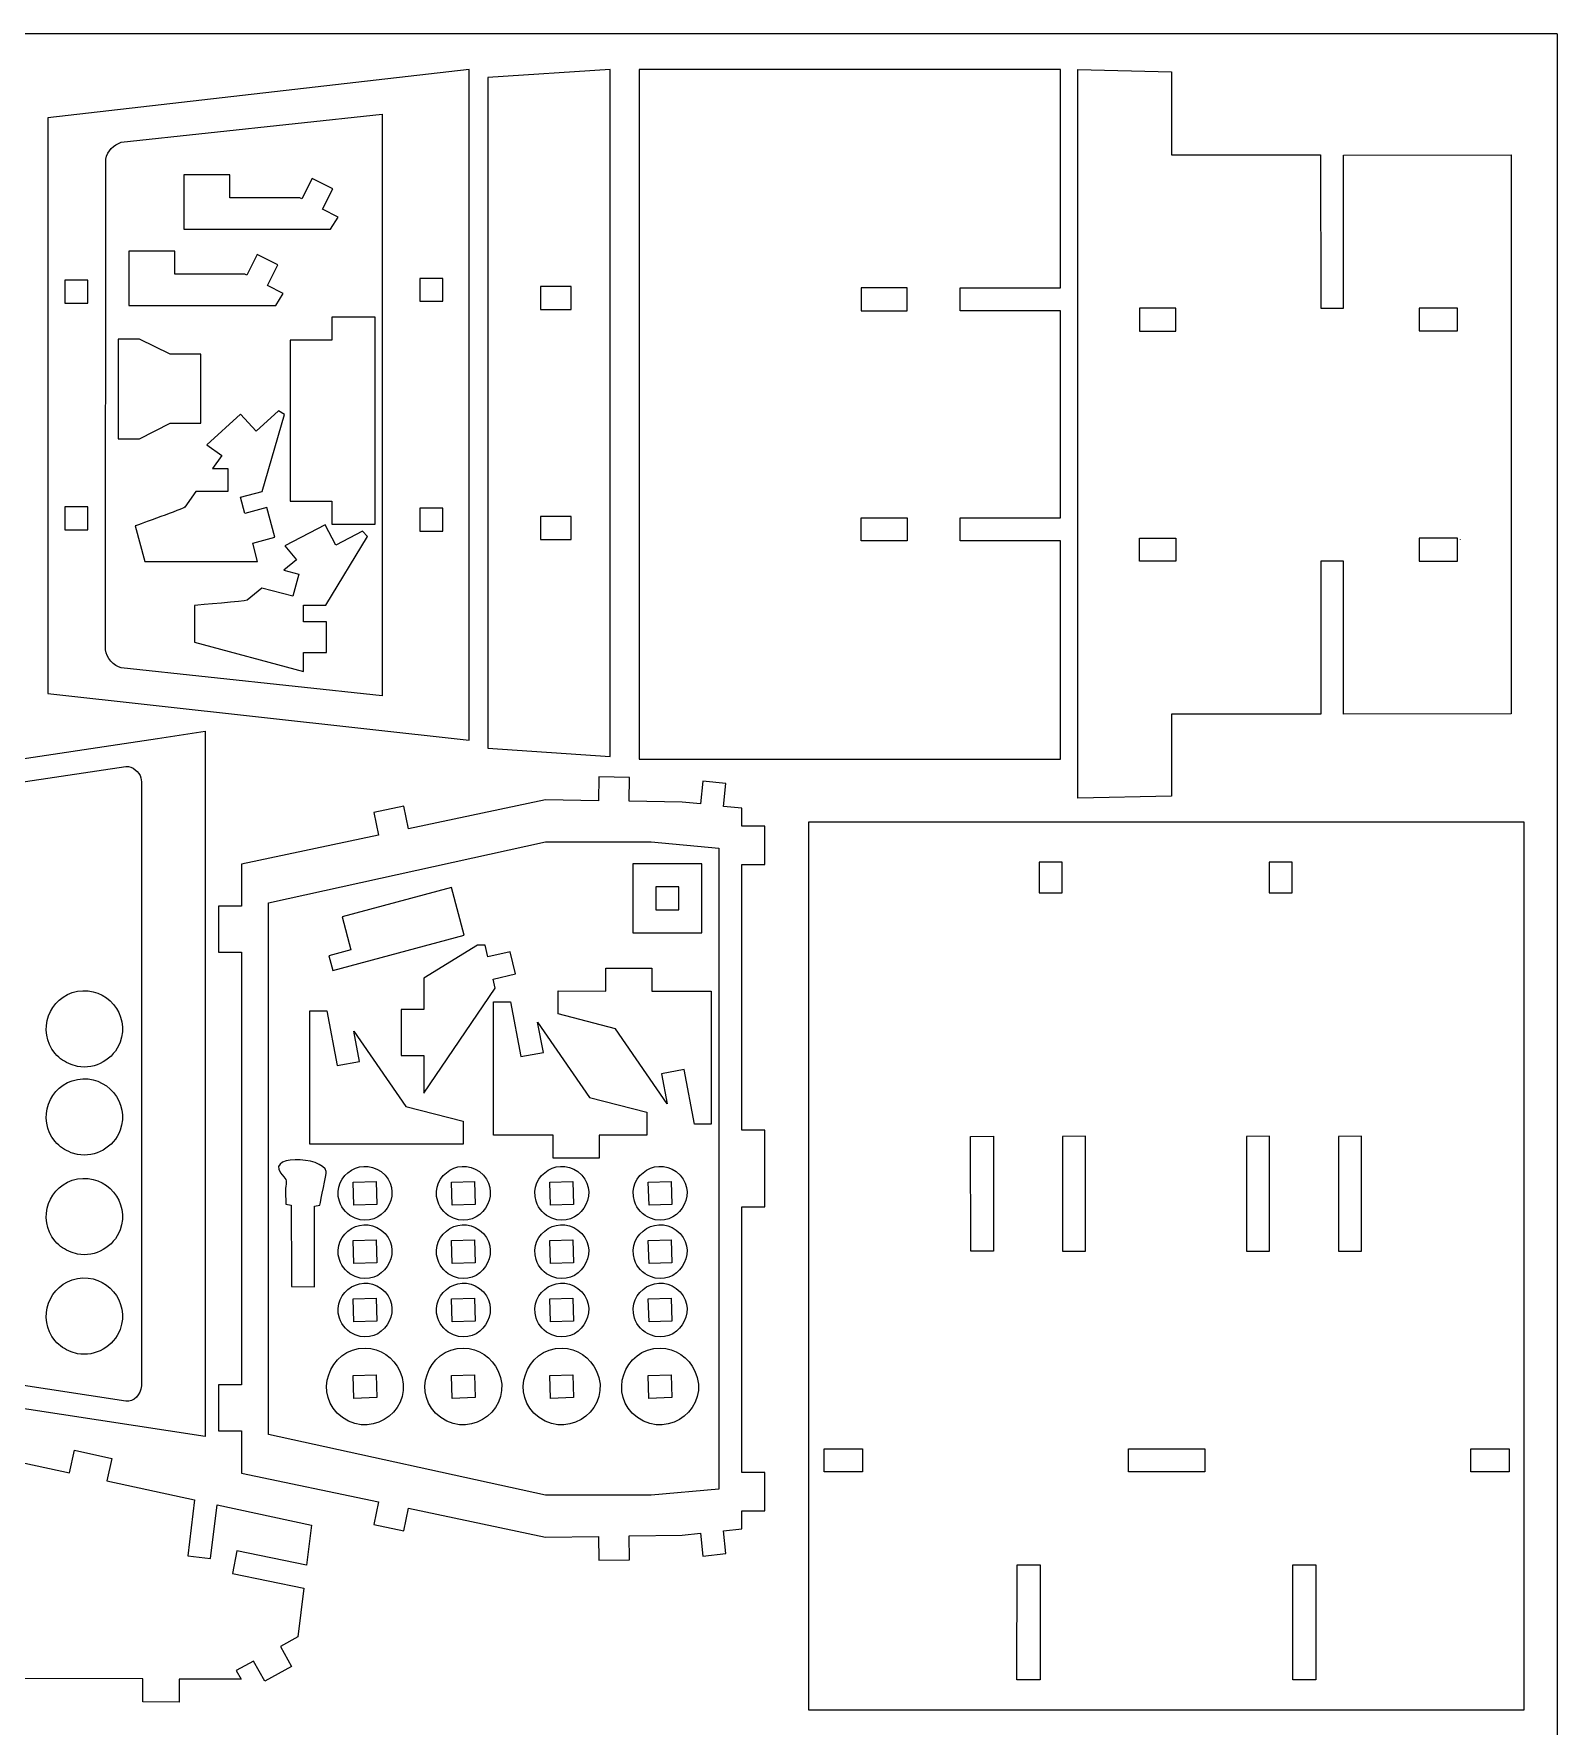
# Model space of a CAD drawing. Header units: centimetres. Extents: x -29.2 to 29, y -19.2 to 19.
# Drawn here: x 12.1 to 29, y 0.22 to 19 of the extents above; entities that cross this region are included whole.
import ezdxf

# ---------------------------------------------------------------- set-up
doc = ezdxf.new("R2010")
doc.units = ezdxf.units.CM
doc.header["$MEASUREMENT"] = 0
doc.layers.add('Camada 1', color=7, linetype='Continuous')

msp = doc.modelspace()

# ---------------------------------------------------------------- linework, layer by layer
at = {"layer": 'Camada 1', "color": 5, "lineweight": 9}
for points in [[(29, 19), (29, 19), (-29, 19), (-29, 19)], [(29, 19), (29, 19), (29, -19), (29, -19)]]:
    msp.add_open_spline(points, degree=3, dxfattribs=at)
at = {"layer": 'Camada 1', "color": 3, "lineweight": 9}
for points in [[(16.93247, 18.60386), (16.93247, 18.60386), (12.25857, 18.06738), (12.25857, 18.06738)], [(16.93247, 11.16386), (16.93247, 11.16386), (16.93247, 18.60386), (16.93247, 18.60386)], [(18.49379, 18.60386), (18.49379, 18.60386), (17.13876, 18.51658), (17.13876, 18.51658)], [(18.49378, 10.98349), (18.49378, 10.98349), (18.49379, 18.60386), (18.49379, 18.60386)], [(18.81654, 18.60386), (18.81654, 18.60386), (18.81654, 10.95423), (18.81654, 10.95423)], [(23.4912, 18.60386), (23.4912, 18.60386), (18.81654, 18.60386), (18.81654, 18.60386)], [(23.4912, 16.18073), (23.4912, 16.18073), (23.4912, 18.60386), (23.4912, 18.60386)], [(23.68179, 10.51868), (23.68179, 10.51868), (23.68151, 18.60386), (23.68151, 18.60386)], [(23.68151, 18.60386), (23.68151, 18.60386), (24.7205, 18.57921), (24.7205, 18.57921)], [(17.13876, 18.51658), (17.13876, 18.51658), (17.13946, 11.07364), (17.13946, 11.07364)], [(24.7205, 18.57921), (24.7205, 18.57921), (24.72068, 17.65652), (24.72068, 17.65652)], [(12.25857, 18.06738), (12.25857, 18.06738), (12.25857, 11.68141), (12.25857, 11.68141)], [(13.071, 17.79927), (13.071, 17.79927), (15.96503, 18.11032), (15.96503, 18.11032)], [(15.96503, 18.11032), (15.96503, 18.11032), (15.96503, 11.65349), (15.96503, 11.65349)], [(12.89962, 17.61045), (12.92027, 17.70581), (12.98323, 17.76468), (13.071, 17.79927)], [(24.72068, 17.65652), (24.72068, 17.65652), (26.37657, 17.65707), (26.37657, 17.65707)], [(26.37657, 17.65707), (26.37657, 17.65707), (26.37887, 15.95676), (26.37887, 15.95676)], [(26.63027, 17.65498), (26.63027, 17.65498), (28.49084, 17.65658), (28.49084, 17.65658)], [(26.63039, 15.95674), (26.63039, 15.95674), (26.63027, 17.65498), (26.63027, 17.65498)], [(28.49084, 17.65658), (28.49084, 17.65658), (28.49149, 11.45384), (28.49149, 11.45384)], [(12.8963, 12.16648), (12.8963, 12.16648), (12.89962, 17.61045), (12.89962, 17.61045)], [(22.3762, 15.92574), (22.3762, 15.92574), (22.3762, 16.18073), (22.3762, 16.18073)], [(22.3762, 16.18073), (22.3762, 16.18073), (23.4912, 16.18073), (23.4912, 16.18073)], [(23.4912, 15.92574), (23.4912, 15.92574), (22.3762, 15.92574), (22.3762, 15.92574)], [(23.4912, 13.62995), (23.4912, 13.62995), (23.4912, 15.92574), (23.4912, 15.92574)], [(26.37887, 15.95676), (26.37887, 15.95676), (26.63039, 15.95674), (26.63039, 15.95674)], [(22.37622, 13.37496), (22.37622, 13.37496), (22.37622, 13.62995), (22.37622, 13.62995)], [(22.37622, 13.62995), (22.37622, 13.62995), (23.4912, 13.62995), (23.4912, 13.62995)], [(23.4912, 13.37496), (23.4912, 13.37496), (22.37622, 13.37496), (22.37622, 13.37496)], [(23.4912, 10.95423), (23.4912, 10.95423), (23.4912, 13.37496), (23.4912, 13.37496)], [(26.3788, 13.15004), (26.3788, 13.15004), (26.37707, 11.45141), (26.37707, 11.45141)], [(26.63077, 13.15075), (26.63077, 13.15075), (26.3788, 13.15004), (26.3788, 13.15004)], [(26.63109, 11.45235), (26.63109, 11.45235), (26.63077, 13.15075), (26.63077, 13.15075)], [(13.06951, 11.96593), (12.98876, 11.98581), (12.90709, 12.07855), (12.8963, 12.16648)], [(15.96503, 11.65349), (15.96503, 11.65349), (13.06951, 11.96593), (13.06951, 11.96593)], [(12.25857, 11.68141), (12.25857, 11.68141), (16.93247, 11.16386), (16.93247, 11.16386)], [(28.49149, 11.45384), (28.49149, 11.45384), (26.63109, 11.45235), (26.63109, 11.45235)], [(26.37707, 11.45141), (26.37707, 11.45141), (24.7207, 11.45165), (24.7207, 11.45165)], [(24.7207, 11.45165), (24.7207, 11.45165), (24.72077, 10.54333), (24.72077, 10.54333)], [(9.67581, 10.61301), (9.67581, 10.61301), (13.47357, 11.18138), (13.47357, 11.18138)], [(13.47357, 11.18138), (13.47357, 11.18138), (14.00125, 11.26167), (14.00125, 11.26167)], [(14.00125, 11.26167), (14.00125, 11.26167), (14.00128, 3.43539), (14.00128, 3.43539)], [(17.13946, 11.07364), (17.13946, 11.07364), (18.49378, 10.98349), (18.49378, 10.98349)], [(18.81654, 10.95423), (18.81654, 10.95423), (23.4912, 10.95423), (23.4912, 10.95423)], [(10.10081, 10.41878), (10.10081, 10.41878), (13.12339, 10.87114), (13.12339, 10.87114)], [(13.12339, 10.87114), (13.19568, 10.87415), (13.27267, 10.81551), (13.28942, 10.74377)], [(13.28942, 10.74377), (13.28942, 10.74377), (13.29528, 10.69929), (13.29528, 10.69929)], [(18.36981, 10.75507), (18.36981, 10.75507), (18.36569, 10.49092), (18.36569, 10.49092)], [(18.70976, 10.74977), (18.70976, 10.74977), (18.36981, 10.75507), (18.36981, 10.75507)], [(18.70564, 10.48562), (18.70564, 10.48562), (18.70976, 10.74977), (18.70976, 10.74977)], [(19.52336, 10.70886), (19.52336, 10.70886), (19.497, 10.45522), (19.497, 10.45522)], [(19.77699, 10.6825), (19.77699, 10.6825), (19.52336, 10.70886), (19.52336, 10.70886)], [(13.29528, 10.69929), (13.29528, 10.69929), (13.29539, 3.99978), (13.29539, 3.99978)], [(19.75063, 10.42887), (19.75063, 10.42887), (19.77699, 10.6825), (19.77699, 10.6825)], [(24.72077, 10.54333), (24.72077, 10.54333), (23.68179, 10.51868), (23.68179, 10.51868)], [(16.20473, 10.43037), (16.20473, 10.43037), (15.87205, 10.36021), (15.87205, 10.36021)], [(15.87205, 10.36021), (15.87205, 10.36021), (15.925, 10.10915), (15.925, 10.10915)], [(16.25768, 10.17931), (16.25768, 10.17931), (16.20473, 10.43037), (16.20473, 10.43037)], [(17.77867, 10.50008), (17.77867, 10.50008), (16.25768, 10.17931), (16.25768, 10.17931)], [(18.36569, 10.49092), (18.36569, 10.49092), (17.77867, 10.50008), (17.77867, 10.50008)], [(19.29267, 10.47647), (19.29267, 10.47647), (18.70564, 10.48562), (18.70564, 10.48562)], [(19.497, 10.45522), (19.497, 10.45522), (19.29267, 10.47647), (19.29267, 10.47647)], [(19.95497, 10.40763), (19.95497, 10.40763), (19.75063, 10.42887), (19.75063, 10.42887)], [(19.95497, 10.20838), (19.95497, 10.20838), (19.95497, 10.40763), (19.95497, 10.40763)], [(20.20997, 10.20838), (20.20997, 10.20838), (19.95497, 10.20838), (19.95497, 10.20838)], [(20.20997, 9.78338), (20.20997, 9.78338), (20.20997, 10.20838), (20.20997, 10.20838)], [(20.69649, 10.2541), (20.69649, 10.2541), (20.69615, 0.40511), (20.69615, 0.40511)], [(28.63589, 10.2541), (28.63589, 10.2541), (20.69649, 10.2541), (20.69649, 10.2541)], [(28.63589, 0.40511), (28.63589, 0.40511), (28.63589, 10.2541), (28.63589, 10.2541)], [(15.925, 10.10915), (15.925, 10.10915), (14.40401, 9.78837), (14.40401, 9.78837)], [(14.70387, 9.36018), (14.70387, 9.36018), (17.77867, 10.0351), (17.77867, 10.0351)], [(17.77867, 10.0351), (17.77867, 10.0351), (18.94814, 10.0351), (18.94814, 10.0351)], [(18.94814, 10.0351), (18.94814, 10.0351), (19.70001, 9.96663), (19.70001, 9.96663)], [(19.70001, 9.96663), (19.70001, 9.96663), (19.70001, 2.85345), (19.70001, 2.85345)], [(14.40401, 9.78837), (14.40401, 9.78837), (14.404, 9.32129), (14.404, 9.32129)], [(19.95498, 6.83503), (19.95498, 6.83503), (19.95497, 9.78338), (19.95497, 9.78338)], [(19.95497, 9.78338), (19.95497, 9.78338), (20.20997, 9.78338), (20.20997, 9.78338)], [(14.404, 9.32129), (14.404, 9.32129), (14.14896, 9.32132), (14.14896, 9.32132)], [(14.14896, 9.32132), (14.14896, 9.32132), (14.14896, 8.81133), (14.14896, 8.81133)], [(14.70387, 3.4599), (14.70387, 3.4599), (14.70387, 9.36018), (14.70387, 9.36018)], [(14.14896, 8.81133), (14.14896, 8.81133), (14.40401, 8.81133), (14.40401, 8.81133)], [(14.40401, 8.81133), (14.40401, 8.81133), (14.40401, 4.00875), (14.40401, 4.00875)], [(20.20997, 6.83503), (20.20997, 6.83503), (19.95498, 6.83503), (19.95498, 6.83503)], [(20.20997, 5.98503), (20.20997, 5.98503), (20.20997, 6.83503), (20.20997, 6.83503)], [(19.95497, 3.03666), (19.95497, 3.03666), (19.95498, 5.98503), (19.95498, 5.98503)], [(19.95498, 5.98503), (19.95498, 5.98503), (20.20997, 5.98503), (20.20997, 5.98503)], [(13.12341, 3.8278), (13.12341, 3.8278), (10.10083, 4.29078), (10.10083, 4.29078)], [(14.00128, 3.43539), (14.00128, 3.43539), (9.67584, 4.0979), (9.67584, 4.0979)], [(13.29539, 3.99978), (13.2885, 3.89449), (13.20985, 3.82406), (13.12341, 3.8278)], [(14.40401, 4.00875), (14.40401, 4.00875), (14.14896, 4.00875), (14.14896, 4.00875)], [(14.14896, 4.00875), (14.14896, 4.00875), (14.14896, 3.49876), (14.14896, 3.49876)], [(9.68994, 3.64224), (9.68994, 3.64224), (12.49701, 3.03389), (12.49701, 3.03389)], [(14.14896, 3.49876), (14.14896, 3.49876), (14.404, 3.49879), (14.404, 3.49879)], [(14.404, 3.49879), (14.404, 3.49879), (14.40401, 3.0317), (14.40401, 3.0317)], [(17.77867, 2.78497), (17.77867, 2.78497), (14.70387, 3.4599), (14.70387, 3.4599)], [(12.49701, 3.03389), (12.49701, 3.03389), (12.55326, 3.28715), (12.55326, 3.28715)], [(12.55326, 3.28715), (12.55326, 3.28715), (12.96641, 3.19396), (12.96641, 3.19396)], [(12.96641, 3.19396), (12.96641, 3.19396), (12.91091, 2.9442), (12.91091, 2.9442)], [(14.40401, 3.0317), (14.40401, 3.0317), (15.925, 2.71093), (15.925, 2.71093)], [(20.20997, 3.03666), (20.20997, 3.03666), (19.95497, 3.03666), (19.95497, 3.03666)], [(20.20997, 2.61166), (20.20997, 2.61166), (20.20997, 3.03666), (20.20997, 3.03666)], [(12.91091, 2.9442), (12.91091, 2.9442), (13.88489, 2.73312), (13.88489, 2.73312)], [(19.70001, 2.85345), (19.70001, 2.85345), (18.94814, 2.78496), (18.94814, 2.78496)], [(13.88489, 2.73312), (13.88489, 2.73312), (13.80829, 2.11421), (13.80829, 2.11421)], [(14.06139, 2.08315), (14.06139, 2.08315), (14.13444, 2.67868), (14.13444, 2.67868)], [(14.13444, 2.67868), (14.13444, 2.67868), (15.18138, 2.45173), (15.18138, 2.45173)], [(15.925, 2.71093), (15.925, 2.71093), (15.87205, 2.45987), (15.87205, 2.45987)], [(16.20473, 2.3897), (16.20473, 2.3897), (16.25768, 2.64078), (16.25768, 2.64078)], [(16.25768, 2.64078), (16.25768, 2.64078), (17.77867, 2.32001), (17.77867, 2.32001)], [(18.94814, 2.78496), (18.94814, 2.78496), (17.77867, 2.78497), (17.77867, 2.78497)], [(15.18138, 2.45173), (15.18138, 2.45173), (15.12711, 2.0093), (15.12711, 2.0093)], [(15.87205, 2.45987), (15.87205, 2.45987), (16.20473, 2.3897), (16.20473, 2.3897)], [(19.95497, 2.41244), (19.95497, 2.41244), (19.95497, 2.61166), (19.95497, 2.61166)], [(19.95497, 2.61166), (19.95497, 2.61166), (20.20997, 2.61166), (20.20997, 2.61166)], [(17.77867, 2.32001), (17.77867, 2.32001), (18.36569, 2.32916), (18.36569, 2.32916)], [(18.36569, 2.32916), (18.36569, 2.32916), (18.36981, 2.065), (18.36981, 2.065)], [(18.70564, 2.33445), (18.70564, 2.33445), (19.29267, 2.34361), (19.29267, 2.34361)], [(18.70976, 2.07031), (18.70976, 2.07031), (18.70564, 2.33445), (18.70564, 2.33445)], [(19.29267, 2.34361), (19.29267, 2.34361), (19.497, 2.36485), (19.497, 2.36485)], [(19.497, 2.36485), (19.497, 2.36485), (19.52336, 2.11122), (19.52336, 2.11122)], [(19.75063, 2.39121), (19.75063, 2.39121), (19.95497, 2.41244), (19.95497, 2.41244)], [(19.77699, 2.13758), (19.77699, 2.13758), (19.75063, 2.39121), (19.75063, 2.39121)], [(13.80829, 2.11421), (13.80829, 2.11421), (14.06139, 2.08315), (14.06139, 2.08315)], [(14.35536, 2.16833), (14.35536, 2.16833), (14.30391, 1.91859), (14.30391, 1.91859)], [(15.12711, 2.0093), (15.12711, 2.0093), (14.35536, 2.16833), (14.35536, 2.16833)], [(18.36981, 2.065), (18.36981, 2.065), (18.70976, 2.07031), (18.70976, 2.07031)], [(19.52336, 2.11122), (19.52336, 2.11122), (19.77699, 2.13758), (19.77699, 2.13758)], [(14.30391, 1.91859), (14.30391, 1.91859), (15.09595, 1.75536), (15.09595, 1.75536)], [(15.09595, 1.75536), (15.09595, 1.75536), (15.02953, 1.21368), (15.02953, 1.21368)], [(15.02953, 1.21368), (15.02953, 1.21368), (14.83771, 1.10825), (14.83771, 1.10825)], [(14.53976, 0.94449), (14.53976, 0.94449), (14.34795, 0.83935), (14.34795, 0.83935)], [(14.6626, 0.72103), (14.6626, 0.72103), (14.53976, 0.94449), (14.53976, 0.94449)], [(14.83771, 1.10825), (14.83771, 1.10825), (14.96054, 0.88478), (14.96054, 0.88478)], [(13.31122, 0.74714), (13.31122, 0.74714), (11.70678, 0.75134), (11.70678, 0.75134)], [(14.34795, 0.83935), (14.34795, 0.83935), (14.40069, 0.74441), (14.40069, 0.74441)], [(14.96054, 0.88478), (14.96054, 0.88478), (14.6626, 0.72103), (14.6626, 0.72103)], [(13.31056, 0.4922), (13.31056, 0.4922), (13.31122, 0.74714), (13.31122, 0.74714)], [(13.71463, 0.74613), (13.71463, 0.74613), (13.71397, 0.49119), (13.71397, 0.49119)], [(14.40069, 0.74441), (14.40069, 0.74441), (13.71463, 0.74613), (13.71463, 0.74613)], [(13.71397, 0.49119), (13.71397, 0.49119), (13.31056, 0.4922), (13.31056, 0.4922)], [(20.69615, 0.40511), (20.69615, 0.40511), (28.63589, 0.40511), (28.63589, 0.40511)]]:
    msp.add_open_spline(points, degree=3, dxfattribs=at)
at = {"layer": 'Camada 1', "color": 2, "lineweight": 9}
for points in [[(13.76543, 17.43481), (13.76543, 17.43481), (13.76536, 16.83381), (13.76536, 16.83381)], [(14.27544, 17.43477), (14.27544, 17.43477), (13.76543, 17.43481), (13.76543, 17.43481)], [(14.27538, 17.17978), (14.27538, 17.17978), (14.27544, 17.43477), (14.27544, 17.43477)], [(15.18977, 17.39663), (15.18977, 17.39663), (15.07516, 17.16885), (15.07516, 17.16885)], [(15.41751, 17.28202), (15.41751, 17.28202), (15.18977, 17.39663), (15.18977, 17.39663)], [(15.3029, 17.05424), (15.3029, 17.05424), (15.41751, 17.28202), (15.41751, 17.28202)], [(15.05353, 17.17987), (15.05353, 17.17987), (14.27538, 17.17978), (14.27538, 17.17978)], [(15.07516, 17.16885), (15.07516, 17.16885), (15.05353, 17.17987), (15.05353, 17.17987)], [(15.47854, 16.96582), (15.47854, 16.96582), (15.3029, 17.05424), (15.3029, 17.05424)], [(15.39434, 16.83369), (15.39434, 16.83369), (15.47854, 16.96582), (15.47854, 16.96582)], [(13.76536, 16.83381), (13.76536, 16.83381), (15.39434, 16.83369), (15.39434, 16.83369)], [(13.15583, 16.5883), (13.15583, 16.5883), (13.15576, 15.98729), (13.15576, 15.98729)], [(13.66584, 16.58826), (13.66584, 16.58826), (13.15583, 16.5883), (13.15583, 16.5883)], [(13.66578, 16.33327), (13.66578, 16.33327), (13.66584, 16.58826), (13.66584, 16.58826)], [(14.58017, 16.55012), (14.58017, 16.55012), (14.46556, 16.32235), (14.46556, 16.32235)], [(14.80791, 16.43552), (14.80791, 16.43552), (14.58017, 16.55012), (14.58017, 16.55012)], [(14.6933, 16.20772), (14.6933, 16.20772), (14.80791, 16.43552), (14.80791, 16.43552)], [(14.44393, 16.33336), (14.44393, 16.33336), (13.66578, 16.33327), (13.66578, 16.33327)], [(14.46556, 16.32235), (14.46556, 16.32235), (14.44393, 16.33336), (14.44393, 16.33336)], [(14.86894, 16.11931), (14.86894, 16.11931), (14.6933, 16.20772), (14.6933, 16.20772)], [(13.15576, 15.98729), (13.15576, 15.98729), (14.78474, 15.98719), (14.78474, 15.98719)], [(14.78474, 15.98719), (14.78474, 15.98719), (14.86894, 16.11931), (14.86894, 16.11931)], [(15.40779, 15.85635), (15.40779, 15.85635), (15.40779, 15.60135), (15.40779, 15.60135)], [(15.88742, 15.85635), (15.88742, 15.85635), (15.40779, 15.85635), (15.40779, 15.85635)], [(15.88742, 13.56136), (15.88742, 13.56136), (15.88742, 15.85635), (15.88742, 15.85635)], [(13.03746, 15.61084), (13.03746, 15.61084), (13.03745, 14.50584), (13.03745, 14.50584)], [(13.27394, 15.61082), (13.27394, 15.61082), (13.03746, 15.61084), (13.03746, 15.61084)], [(13.61417, 15.44713), (13.61417, 15.44713), (13.27394, 15.61082), (13.27394, 15.61082)], [(15.40779, 15.60135), (15.40779, 15.60135), (14.94394, 15.60135), (14.94394, 15.60135)], [(14.94394, 15.60135), (14.94394, 15.60135), (14.94394, 13.81636), (14.94394, 13.81636)], [(13.95417, 15.44707), (13.95417, 15.44707), (13.61417, 15.44713), (13.61417, 15.44713)], [(13.95396, 14.68174), (13.95396, 14.68174), (13.95417, 15.44707), (13.95417, 15.44707)], [(13.27384, 14.50574), (13.27384, 14.50574), (13.61397, 14.6818), (13.61397, 14.6818)], [(13.61397, 14.6818), (13.61397, 14.6818), (13.95396, 14.68174), (13.95396, 14.68174)], [(14.39605, 14.78026), (14.39605, 14.78026), (14.02256, 14.43936), (14.02256, 14.43936)], [(14.56797, 14.59193), (14.56797, 14.59193), (14.39605, 14.78026), (14.39605, 14.78026)], [(14.81572, 14.81807), (14.81572, 14.81807), (14.56797, 14.59193), (14.56797, 14.59193)], [(14.63303, 13.92191), (14.63303, 13.92191), (14.88192, 14.77683), (14.88192, 14.77683)], [(14.88192, 14.77683), (14.88192, 14.77683), (14.81572, 14.81807), (14.81572, 14.81807)], [(13.03745, 14.50584), (13.03745, 14.50584), (13.27384, 14.50574), (13.27384, 14.50574)], [(14.02256, 14.43936), (14.02256, 14.43936), (14.18775, 14.32043), (14.18775, 14.32043)], [(14.18775, 14.32043), (14.18775, 14.32043), (14.08362, 14.17592), (14.08362, 14.17592)], [(14.08362, 14.17592), (14.08362, 14.17592), (14.25429, 14.17602), (14.25429, 14.17602)], [(14.25429, 14.17602), (14.25429, 14.17602), (14.25428, 13.92102), (14.25428, 13.92102)], [(13.90016, 13.92103), (13.90016, 13.92103), (13.77527, 13.74759), (13.77527, 13.74759)], [(14.25428, 13.92102), (14.25428, 13.92102), (13.90016, 13.92103), (13.90016, 13.92103)], [(14.39337, 13.8577), (14.39337, 13.8577), (14.63303, 13.92191), (14.63303, 13.92191)], [(13.77527, 13.74759), (13.75277, 13.72966), (13.27224, 13.55617), (13.22651, 13.53947)], [(14.44127, 13.67891), (14.44127, 13.67891), (14.39337, 13.8577), (14.39337, 13.8577)], [(14.68757, 13.74489), (14.68757, 13.74489), (14.44127, 13.67891), (14.44127, 13.67891)], [(14.77558, 13.41642), (14.77558, 13.41642), (14.68757, 13.74489), (14.68757, 13.74489)], [(14.94394, 13.81636), (14.94394, 13.81636), (15.40779, 13.81636), (15.40779, 13.81636)], [(15.40779, 13.81636), (15.40779, 13.81636), (15.40779, 13.56136), (15.40779, 13.56136)], [(13.22651, 13.53947), (13.22651, 13.53947), (13.33216, 13.14519), (13.33216, 13.14519)], [(15.3341, 13.55305), (15.3341, 13.55305), (14.88509, 13.32047), (14.88509, 13.32047)], [(15.4514, 13.32663), (15.4514, 13.32663), (15.3341, 13.55305), (15.3341, 13.55305)], [(15.40779, 13.56136), (15.40779, 13.56136), (15.88742, 13.56136), (15.88742, 13.56136)], [(14.52928, 13.35043), (14.52928, 13.35043), (14.77558, 13.41642), (14.77558, 13.41642)], [(14.58427, 13.14518), (14.58427, 13.14518), (14.52928, 13.35043), (14.52928, 13.35043)], [(15.34077, 12.66261), (15.34077, 12.66261), (15.80252, 13.42395), (15.80252, 13.42395)], [(15.74925, 13.48092), (15.74925, 13.48092), (15.4514, 13.32663), (15.4514, 13.32663)], [(15.80252, 13.42395), (15.80252, 13.42395), (15.74925, 13.48092), (15.74925, 13.48092)], [(13.33216, 13.14519), (13.33216, 13.14519), (14.58427, 13.14518), (14.58427, 13.14518)], [(15.01385, 13.16282), (15.01385, 13.16282), (14.87585, 13.0502), (14.87585, 13.0502)], [(14.88509, 13.32047), (14.88509, 13.32047), (15.01385, 13.16282), (15.01385, 13.16282)], [(14.87585, 13.0502), (14.87585, 13.0502), (15.04073, 13.00611), (15.04073, 13.00611)], [(15.04073, 13.00611), (15.04073, 13.00611), (14.97471, 12.75981), (14.97471, 12.75981)], [(14.63265, 12.85149), (14.63265, 12.85149), (14.46711, 12.7163), (14.46711, 12.7163)], [(14.97471, 12.75981), (14.97471, 12.75981), (14.63265, 12.85149), (14.63265, 12.85149)], [(13.88319, 12.65735), (13.88319, 12.65735), (13.88314, 12.24916), (13.88314, 12.24916)], [(14.46711, 12.7163), (14.44136, 12.7051), (13.93112, 12.6616), (13.88319, 12.65735)], [(15.09263, 12.47754), (15.09263, 12.47754), (15.09265, 12.66263), (15.09265, 12.66263)], [(15.09265, 12.66263), (15.09265, 12.66263), (15.34077, 12.66261), (15.34077, 12.66261)], [(15.34762, 12.47751), (15.34762, 12.47751), (15.09263, 12.47754), (15.09263, 12.47754)], [(15.34758, 12.13745), (15.34758, 12.13745), (15.34762, 12.47751), (15.34762, 12.47751)], [(13.88314, 12.24916), (13.88314, 12.24916), (15.09257, 11.92498), (15.09257, 11.92498)], [(15.09257, 11.92498), (15.09257, 11.92498), (15.09259, 12.13748), (15.09259, 12.13748)], [(15.09259, 12.13748), (15.09259, 12.13748), (15.34758, 12.13745), (15.34758, 12.13745)], [(19.51036, 9.79108), (19.51036, 9.79108), (18.74536, 9.79108), (18.74536, 9.79108)], [(18.74536, 9.79108), (18.74536, 9.79108), (18.74536, 9.02609), (18.74536, 9.02609)], [(19.51036, 9.02609), (19.51036, 9.02609), (19.51036, 9.79108), (19.51036, 9.79108)], [(16.73436, 9.52874), (16.73436, 9.52874), (15.52086, 9.20358), (15.52086, 9.20358)], [(16.87661, 8.99786), (16.87661, 8.99786), (16.73436, 9.52874), (16.73436, 9.52874)], [(15.52086, 9.20358), (15.52086, 9.20358), (15.61893, 8.83755), (15.61893, 8.83755)], [(18.74536, 9.02609), (18.74536, 9.02609), (19.51036, 9.02609), (19.51036, 9.02609)], [(15.61893, 8.83755), (15.61893, 8.83755), (15.37262, 8.77155), (15.37262, 8.77155)], [(15.41679, 8.6067), (15.41679, 8.6067), (16.87661, 8.99786), (16.87661, 8.99786)], [(17.02471, 8.88962), (17.02471, 8.88962), (16.42968, 8.52123), (16.42968, 8.52123)], [(17.1068, 8.88962), (17.1068, 8.88962), (17.02471, 8.88962), (17.02471, 8.88962)], [(17.13774, 8.75834), (17.13774, 8.75834), (17.1068, 8.88962), (17.1068, 8.88962)], [(15.37262, 8.77155), (15.37262, 8.77155), (15.41679, 8.6067), (15.41679, 8.6067)], [(17.38604, 8.81624), (17.38604, 8.81624), (17.13774, 8.75834), (17.13774, 8.75834)], [(17.44371, 8.5689), (17.44371, 8.5689), (17.38604, 8.81624), (17.38604, 8.81624)], [(16.42968, 8.52123), (16.42968, 8.52123), (16.42967, 8.17564), (16.42967, 8.17564)], [(17.1954, 8.51101), (17.1954, 8.51101), (17.44371, 8.5689), (17.44371, 8.5689)], [(17.21869, 8.41185), (17.21869, 8.41185), (17.1954, 8.51101), (17.1954, 8.51101)], [(18.44694, 8.38015), (18.44694, 8.38015), (18.44694, 8.63515), (18.44694, 8.63515)], [(18.44694, 8.63515), (18.44694, 8.63515), (18.95695, 8.63515), (18.95695, 8.63515)], [(18.95695, 8.63515), (18.95695, 8.63515), (18.95693, 8.38013), (18.95693, 8.38013)], [(12.33791, 7.6873), (12.13014, 7.93381), (12.26867, 8.31969), (12.58571, 8.37693)], [(12.58571, 8.37693), (12.90802, 8.43513), (13.17202, 8.11696), (13.05891, 7.81241)], [(16.42964, 7.24624), (16.42964, 7.24624), (17.21869, 8.41185), (17.21869, 8.41185)], [(17.91702, 8.12518), (17.91702, 8.12518), (17.91702, 8.38017), (17.91702, 8.38017)], [(17.91702, 8.38017), (17.91702, 8.38017), (18.44694, 8.38015), (18.44694, 8.38015)], [(18.95693, 8.38013), (18.95693, 8.38013), (19.61703, 8.38011), (19.61703, 8.38011)], [(19.61703, 8.38011), (19.61703, 8.38011), (19.61703, 6.9011), (19.61703, 6.9011)], [(15.16453, 6.67971), (15.16453, 6.67971), (15.16453, 8.15871), (15.16453, 8.15871)], [(15.16453, 8.15871), (15.16453, 8.15871), (15.35056, 8.15871), (15.35056, 8.15871)], [(15.35056, 8.15871), (15.35056, 8.15871), (15.46519, 7.55205), (15.46519, 7.55205)], [(16.17467, 8.17566), (16.17467, 8.17566), (16.17466, 7.66566), (16.17466, 7.66566)], [(16.42967, 8.17564), (16.42967, 8.17564), (16.17467, 8.17566), (16.17467, 8.17566)], [(17.20226, 6.78035), (17.20226, 6.78035), (17.20226, 8.25936), (17.20226, 8.25936)], [(17.20226, 8.25936), (17.20226, 8.25936), (17.38829, 8.25936), (17.38829, 8.25936)], [(17.38829, 8.25936), (17.38829, 8.25936), (17.50306, 7.65193), (17.50306, 7.65193)], [(18.55453, 7.96197), (18.55453, 7.96197), (17.91702, 8.12518), (17.91702, 8.12518)], [(15.71576, 7.5994), (15.71576, 7.5994), (15.65266, 7.9333), (15.65266, 7.9333)], [(15.65266, 7.9333), (15.65266, 7.9333), (16.22703, 7.09784), (16.22703, 7.09784)], [(17.75363, 7.69927), (17.75363, 7.69927), (17.69039, 8.03395), (17.69039, 8.03395)], [(17.69039, 8.03395), (17.69039, 8.03395), (18.26476, 7.19849), (18.26476, 7.19849)], [(19.1289, 7.12651), (19.1289, 7.12651), (18.55453, 7.96197), (18.55453, 7.96197)], [(13.05891, 7.81241), (12.98839, 7.62252), (12.78477, 7.50751), (12.58571, 7.54347)], [(17.50306, 7.65193), (17.50306, 7.65193), (17.75363, 7.69927), (17.75363, 7.69927)], [(12.51406, 7.56314), (12.44428, 7.59627), (12.39118, 7.62411), (12.33791, 7.6873)], [(12.58571, 7.54347), (12.58571, 7.54347), (12.51406, 7.56314), (12.51406, 7.56314)], [(15.46519, 7.55205), (15.46519, 7.55205), (15.71576, 7.5994), (15.71576, 7.5994)], [(16.17466, 7.66566), (16.17466, 7.66566), (16.42966, 7.66565), (16.42966, 7.66565)], [(16.42966, 7.66565), (16.42966, 7.66565), (16.42964, 7.24624), (16.42964, 7.24624)], [(12.33791, 6.70981), (12.13014, 6.95632), (12.26867, 7.34219), (12.58571, 7.39944)], [(12.58571, 7.39944), (12.90802, 7.45764), (13.17202, 7.13947), (13.05891, 6.83491)], [(19.31623, 7.50853), (19.31623, 7.50853), (19.06566, 7.46119), (19.06566, 7.46119)], [(19.06566, 7.46119), (19.06566, 7.46119), (19.1289, 7.12651), (19.1289, 7.12651)], [(19.431, 6.9011), (19.431, 6.9011), (19.31623, 7.50853), (19.31623, 7.50853)], [(18.26476, 7.19849), (18.26476, 7.19849), (18.90226, 7.03528), (18.90226, 7.03528)], [(16.22703, 7.09784), (16.22703, 7.09784), (16.86454, 6.93462), (16.86454, 6.93462)], [(18.90226, 7.03528), (18.90226, 7.03528), (18.90226, 6.78027), (18.90226, 6.78027)], [(13.05891, 6.83491), (12.98839, 6.64502), (12.78477, 6.53002), (12.58571, 6.56597)], [(16.86454, 6.93462), (16.86454, 6.93462), (16.86454, 6.67963), (16.86454, 6.67963)], [(17.86236, 6.78032), (17.86236, 6.78032), (17.20226, 6.78035), (17.20226, 6.78035)], [(17.86234, 6.5253), (17.86234, 6.5253), (17.86236, 6.78032), (17.86236, 6.78032)], [(18.90226, 6.78027), (18.90226, 6.78027), (18.37235, 6.7803), (18.37235, 6.7803)], [(18.37235, 6.7803), (18.37235, 6.7803), (18.37235, 6.5253), (18.37235, 6.5253)], [(19.61703, 6.9011), (19.61703, 6.9011), (19.431, 6.9011), (19.431, 6.9011)], [(12.51406, 6.58565), (12.44428, 6.61878), (12.39118, 6.64661), (12.33791, 6.70981)], [(12.58571, 6.56597), (12.58571, 6.56597), (12.51406, 6.58565), (12.51406, 6.58565)], [(15.34498, 6.37685), (15.31545, 6.54627), (14.6104, 6.57852), (14.87477, 6.31703)], [(16.86454, 6.67963), (16.86454, 6.67963), (15.16453, 6.67971), (15.16453, 6.67971)], [(15.49112, 6.04714), (15.39786, 6.34234), (15.77556, 6.57486), (15.99736, 6.33651)], [(16.58226, 6.04714), (16.489, 6.34234), (16.8667, 6.57486), (17.0885, 6.33651)], [(17.67341, 6.04714), (17.58014, 6.34234), (17.95783, 6.57486), (18.17964, 6.33651)], [(18.76454, 6.04714), (18.67128, 6.34234), (19.04897, 6.57486), (19.27078, 6.33651)], [(18.37235, 6.5253), (18.37235, 6.5253), (17.86234, 6.5253), (17.86234, 6.5253)], [(12.33791, 5.60482), (12.13014, 5.85133), (12.26867, 6.2372), (12.58571, 6.29445)], [(12.58571, 6.29445), (12.90802, 6.35265), (13.17202, 6.03448), (13.05891, 5.72992)], [(14.87477, 6.31703), (14.91551, 6.27675), (14.89615, 6.24709), (14.89315, 6.15876)], [(15.27365, 6.00366), (15.28399, 6.05488), (15.34955, 6.3506), (15.34498, 6.37685)], [(15.99736, 6.33651), (16.20294, 6.11559), (15.9637, 5.7405), (15.66741, 5.85932)], [(17.0885, 6.33651), (17.29408, 6.11559), (17.05484, 5.7405), (16.75856, 5.85932)], [(18.17964, 6.33651), (18.38522, 6.11559), (18.14598, 5.7405), (17.8497, 5.85932)], [(19.27078, 6.33651), (19.47636, 6.11559), (19.23712, 5.7405), (18.94083, 5.85932)], [(14.89315, 6.15876), (14.89315, 6.15876), (14.89625, 6.01418), (14.89625, 6.01418)], [(14.89625, 6.01418), (14.89625, 6.01418), (14.95709, 6.00415), (14.95709, 6.00415)], [(15.66741, 5.85932), (15.58224, 5.89349), (15.52076, 5.96059), (15.49112, 6.04714)], [(16.75856, 5.85932), (16.67339, 5.89349), (16.6119, 5.96059), (16.58226, 6.04714)], [(17.8497, 5.85932), (17.76453, 5.89349), (17.70305, 5.96059), (17.67341, 6.04714)], [(18.94083, 5.85932), (18.85566, 5.89349), (18.79418, 5.96059), (18.76454, 6.04714)], [(14.95709, 6.00415), (14.95709, 6.00415), (14.95985, 5.21241), (14.95985, 5.21241)], [(15.21502, 5.9944), (15.21502, 5.9944), (15.27365, 6.00366), (15.27365, 6.00366)], [(15.21502, 5.09931), (15.21502, 5.09931), (15.21502, 5.9944), (15.21502, 5.9944)], [(15.49112, 5.39953), (15.39786, 5.69472), (15.77556, 5.92725), (15.99736, 5.68889)], [(16.58226, 5.39953), (16.489, 5.69472), (16.8667, 5.92725), (17.0885, 5.68889)], [(17.67341, 5.39953), (17.58014, 5.69472), (17.95783, 5.92725), (18.17964, 5.68889)], [(18.76454, 5.39953), (18.67128, 5.69472), (19.04897, 5.92725), (19.27078, 5.68889)], [(13.05891, 5.72992), (12.98839, 5.54003), (12.78477, 5.42503), (12.58571, 5.46098)], [(15.99736, 5.68889), (16.20294, 5.46798), (15.9637, 5.09289), (15.66741, 5.21171)], [(17.0885, 5.68889), (17.29408, 5.46798), (17.05484, 5.09289), (16.75856, 5.21171)], [(18.17964, 5.68889), (18.38522, 5.46798), (18.14598, 5.09289), (17.8497, 5.21171)], [(19.27078, 5.68889), (19.47636, 5.46798), (19.23712, 5.09289), (18.94083, 5.21171)], [(12.51406, 5.48066), (12.44428, 5.51379), (12.39118, 5.54162), (12.33791, 5.60482)], [(12.58571, 5.46098), (12.58571, 5.46098), (12.51406, 5.48066), (12.51406, 5.48066)], [(15.49112, 4.75191), (15.39786, 5.04711), (15.77556, 5.27963), (15.99736, 5.04128)], [(15.66741, 5.21171), (15.58224, 5.24587), (15.52076, 5.31298), (15.49112, 5.39953)], [(16.58226, 4.75191), (16.489, 5.04711), (16.8667, 5.27963), (17.0885, 5.04128)], [(16.75856, 5.21171), (16.67339, 5.24587), (16.6119, 5.31298), (16.58226, 5.39953)], [(17.67341, 4.75191), (17.58014, 5.04711), (17.95783, 5.27963), (18.17964, 5.04128)], [(17.8497, 5.21171), (17.76453, 5.24587), (17.70305, 5.31298), (17.67341, 5.39953)], [(18.76454, 4.75191), (18.67128, 5.04711), (19.04897, 5.27963), (19.27078, 5.04128)], [(18.94083, 5.21171), (18.85566, 5.24587), (18.79418, 5.31298), (18.76454, 5.39953)], [(12.33791, 4.49983), (12.13014, 4.74634), (12.26867, 5.13221), (12.58571, 5.18946)], [(12.58571, 5.18946), (12.90802, 5.24766), (13.17202, 4.92949), (13.05891, 4.62493)], [(14.95985, 5.21241), (14.95985, 5.21241), (14.96002, 5.10109), (14.96002, 5.10109)], [(14.96002, 5.10109), (14.96002, 5.10109), (15.21502, 5.09931), (15.21502, 5.09931)], [(15.99736, 5.04128), (16.20294, 4.82036), (15.9637, 4.44527), (15.66741, 4.56409)], [(17.0885, 5.04128), (17.29408, 4.82036), (17.05484, 4.44527), (16.75856, 4.56409)], [(18.17964, 5.04128), (18.38522, 4.82036), (18.14598, 4.44527), (17.8497, 4.56409)], [(19.27078, 5.04128), (19.47636, 4.82036), (19.23712, 4.44527), (18.94083, 4.56409)], [(15.66741, 4.56409), (15.58224, 4.59826), (15.52076, 4.66536), (15.49112, 4.75191)], [(16.75856, 4.56409), (16.67339, 4.59826), (16.6119, 4.66536), (16.58226, 4.75191)], [(17.8497, 4.56409), (17.76453, 4.59826), (17.70305, 4.66536), (17.67341, 4.75191)], [(18.94083, 4.56409), (18.85566, 4.59826), (18.79418, 4.66536), (18.76454, 4.75191)], [(13.05891, 4.62493), (12.98839, 4.43504), (12.78477, 4.32004), (12.58571, 4.35599)], [(12.51406, 4.37567), (12.44428, 4.40879), (12.39118, 4.43663), (12.33791, 4.49983)], [(12.58571, 4.35599), (12.58571, 4.35599), (12.51406, 4.37567), (12.51406, 4.37567)], [(15.52397, 3.64897), (15.18894, 3.88666), (15.36943, 4.41882), (15.77897, 4.41785)], [(15.77897, 4.41785), (15.94638, 4.41745), (16.09184, 4.31402), (16.16258, 4.16382)], [(16.61511, 3.64897), (16.28008, 3.88666), (16.46057, 4.41882), (16.8701, 4.41785)], [(16.8701, 4.41785), (17.03752, 4.41745), (17.18298, 4.31402), (17.25373, 4.16382)], [(17.70625, 3.64897), (17.37122, 3.88666), (17.55171, 4.41882), (17.96124, 4.41785)], [(17.96124, 4.41785), (18.12866, 4.41745), (18.27411, 4.31402), (18.34486, 4.16382)], [(18.79738, 3.64897), (18.46236, 3.88666), (18.64285, 4.41882), (19.05238, 4.41785)], [(19.05238, 4.41785), (19.21979, 4.41745), (19.36525, 4.31402), (19.436, 4.16382)], [(16.16258, 4.16382), (16.33903, 3.76906), (15.88201, 3.39494), (15.52397, 3.64897)], [(17.25373, 4.16382), (17.43018, 3.76906), (16.97316, 3.39494), (16.61511, 3.64897)], [(18.34486, 4.16382), (18.52131, 3.76906), (18.0643, 3.39494), (17.70625, 3.64897)], [(19.436, 4.16382), (19.61244, 3.76906), (19.15543, 3.39494), (18.79738, 3.64897)]]:
    msp.add_open_spline(points, degree=3, dxfattribs=at)
at = {"layer": 'Camada 1', "lineweight": 9}
for points in [[(12.70012, 16.26735), (12.70012, 16.26735), (12.44512, 16.26735), (12.44512, 16.26735)], [(12.44512, 16.26735), (12.44512, 16.26735), (12.44512, 16.01235), (12.44512, 16.01235)], [(12.70012, 16.01235), (12.70012, 16.01235), (12.70012, 16.26735), (12.70012, 16.26735)], [(16.64022, 16.28735), (16.64022, 16.28735), (16.38522, 16.28735), (16.38522, 16.28735)], [(16.38522, 16.28735), (16.38522, 16.28735), (16.38522, 16.03235), (16.38522, 16.03235)], [(16.64022, 16.03235), (16.64022, 16.03235), (16.64022, 16.28735), (16.64022, 16.28735)], [(17.72191, 16.19713), (17.72191, 16.19713), (17.72191, 15.94214), (17.72191, 15.94214)], [(18.06228, 16.19713), (18.06228, 16.19713), (17.72191, 16.19713), (17.72191, 16.19713)], [(18.06228, 15.94214), (18.06228, 15.94214), (18.06228, 16.19713), (18.06228, 16.19713)], [(21.79118, 16.18074), (21.79118, 16.18074), (21.28118, 16.18074), (21.28118, 16.18074)], [(21.28118, 16.18074), (21.28118, 16.18074), (21.28118, 15.92574), (21.28118, 15.92574)], [(21.79118, 15.92574), (21.79118, 15.92574), (21.79118, 16.18074), (21.79118, 16.18074)], [(12.44512, 16.01235), (12.44512, 16.01235), (12.70012, 16.01235), (12.70012, 16.01235)], [(16.38522, 16.03235), (16.38522, 16.03235), (16.64022, 16.03235), (16.64022, 16.03235)], [(17.72191, 15.94214), (17.72191, 15.94214), (18.06228, 15.94214), (18.06228, 15.94214)], [(21.28118, 15.92574), (21.28118, 15.92574), (21.79118, 15.92574), (21.79118, 15.92574)], [(24.36786, 15.95735), (24.36786, 15.95735), (24.36786, 15.70235), (24.36786, 15.70235)], [(24.77128, 15.95734), (24.77128, 15.95734), (24.36786, 15.95735), (24.36786, 15.95735)], [(24.77128, 15.70235), (24.77128, 15.70235), (24.77128, 15.95734), (24.77128, 15.95734)], [(27.46899, 15.95732), (27.46899, 15.95732), (27.46899, 15.70368), (27.46899, 15.70368)], [(27.89399, 15.95732), (27.89399, 15.95732), (27.46899, 15.95732), (27.46899, 15.95732)], [(27.89399, 15.70368), (27.89399, 15.70368), (27.89399, 15.95732), (27.89399, 15.95732)], [(24.36786, 15.70235), (24.36786, 15.70235), (24.77128, 15.70235), (24.77128, 15.70235)], [(27.46899, 15.70368), (27.46899, 15.70368), (27.89399, 15.70368), (27.89399, 15.70368)], [(12.70012, 13.75208), (12.70012, 13.75208), (12.44512, 13.75208), (12.44512, 13.75208)], [(12.44512, 13.75208), (12.44512, 13.75208), (12.44512, 13.49708), (12.44512, 13.49708)], [(12.70012, 13.49708), (12.70012, 13.49708), (12.70012, 13.75208), (12.70012, 13.75208)], [(16.64022, 13.73657), (16.64022, 13.73657), (16.38522, 13.73657), (16.38522, 13.73657)], [(16.38522, 13.73657), (16.38522, 13.73657), (16.38522, 13.48158), (16.38522, 13.48158)], [(16.64022, 13.48158), (16.64022, 13.48158), (16.64022, 13.73657), (16.64022, 13.73657)], [(18.06228, 13.64633), (18.06228, 13.64633), (17.72191, 13.64633), (17.72191, 13.64633)], [(17.72191, 13.64633), (17.72191, 13.64633), (17.72191, 13.39134), (17.72191, 13.39134)], [(18.06228, 13.39134), (18.06228, 13.39134), (18.06228, 13.64633), (18.06228, 13.64633)], [(21.28118, 13.37491), (21.28118, 13.37491), (21.28118, 13.62991), (21.28118, 13.62991)], [(21.28118, 13.62991), (21.28118, 13.62991), (21.79118, 13.62991), (21.79118, 13.62991)], [(21.79118, 13.62991), (21.79118, 13.62991), (21.79118, 13.37491), (21.79118, 13.37491)], [(12.44512, 13.49708), (12.44512, 13.49708), (12.70012, 13.49708), (12.70012, 13.49708)], [(16.38522, 13.48158), (16.38522, 13.48158), (16.64022, 13.48158), (16.64022, 13.48158)], [(17.72191, 13.39134), (17.72191, 13.39134), (18.06228, 13.39134), (18.06228, 13.39134)], [(21.79118, 13.37491), (21.79118, 13.37491), (21.28118, 13.37491), (21.28118, 13.37491)], [(24.36786, 13.15015), (24.36786, 13.15015), (24.36786, 13.40514), (24.36786, 13.40514)], [(24.36786, 13.40514), (24.36786, 13.40514), (24.77128, 13.40514), (24.77128, 13.40514)], [(24.77128, 13.40514), (24.77128, 13.40514), (24.77128, 13.15015), (24.77128, 13.15015)], [(27.46899, 13.40514), (27.46899, 13.40514), (27.46899, 13.15015), (27.46899, 13.15015)], [(27.89399, 13.40514), (27.89399, 13.40514), (27.46899, 13.40514), (27.46899, 13.40514)], [(27.89399, 13.15015), (27.89399, 13.15015), (27.89399, 13.40514), (27.89399, 13.40514)], [(27.92958, 13.38905), (27.92958, 13.38905), (27.9284, 13.39166), (27.9284, 13.39166)], [(24.77128, 13.15015), (24.77128, 13.15015), (24.36786, 13.15015), (24.36786, 13.15015)], [(27.46899, 13.15015), (27.46899, 13.15015), (27.89399, 13.15015), (27.89399, 13.15015)], [(23.51007, 9.80832), (23.51007, 9.80832), (23.25508, 9.80832), (23.25508, 9.80832)], [(23.25508, 9.80832), (23.25508, 9.80832), (23.25508, 9.46832), (23.25508, 9.46832)], [(23.51007, 9.46832), (23.51007, 9.46832), (23.51007, 9.80832), (23.51007, 9.80832)], [(26.06002, 9.80832), (26.06002, 9.80832), (25.80503, 9.80832), (25.80503, 9.80832)], [(25.80503, 9.80832), (25.80503, 9.80832), (25.80503, 9.46832), (25.80503, 9.46832)], [(26.06002, 9.46832), (26.06002, 9.46832), (26.06002, 9.80832), (26.06002, 9.80832)], [(19.00036, 9.53607), (19.00036, 9.53607), (19.00036, 9.28108), (19.00036, 9.28108)], [(19.25536, 9.53607), (19.25536, 9.53607), (19.00036, 9.53607), (19.00036, 9.53607)], [(19.25536, 9.28108), (19.25536, 9.28108), (19.25536, 9.53607), (19.25536, 9.53607)], [(23.25508, 9.46832), (23.25508, 9.46832), (23.51007, 9.46832), (23.51007, 9.46832)], [(25.80503, 9.46832), (25.80503, 9.46832), (26.06002, 9.46832), (26.06002, 9.46832)], [(19.00036, 9.28108), (19.00036, 9.28108), (19.25536, 9.28108), (19.25536, 9.28108)], [(22.49333, 6.76737), (22.49333, 6.76737), (22.74831, 6.76788), (22.74831, 6.76788)], [(22.4941, 5.4929), (22.4941, 5.4929), (22.49333, 6.76737), (22.49333, 6.76737)], [(22.74831, 6.76788), (22.74831, 6.76788), (22.74832, 5.49299), (22.74832, 5.49299)], [(23.76832, 6.76788), (23.76832, 6.76788), (23.51332, 6.76666), (23.51332, 6.76666)], [(23.51332, 6.76666), (23.51332, 6.76666), (23.51449, 5.4929), (23.51449, 5.4929)], [(23.76832, 5.49301), (23.76832, 5.49301), (23.76832, 6.76788), (23.76832, 6.76788)], [(25.8083, 6.76788), (25.8083, 6.76788), (25.55331, 6.76666), (25.55331, 6.76666)], [(25.55331, 6.76666), (25.55331, 6.76666), (25.5539, 5.4929), (25.5539, 5.4929)], [(25.8083, 5.49301), (25.8083, 5.49301), (25.8083, 6.76788), (25.8083, 6.76788)], [(26.82827, 6.76788), (26.82827, 6.76788), (26.57324, 6.76666), (26.57324, 6.76666)], [(26.57324, 6.76666), (26.57324, 6.76666), (26.57386, 5.4929), (26.57386, 5.4929)], [(26.82827, 5.49301), (26.82827, 5.49301), (26.82827, 6.76788), (26.82827, 6.76788)], [(15.64424, 6.25959), (15.64424, 6.25959), (15.89906, 6.2676), (15.89906, 6.2676)], [(15.65236, 6.00469), (15.65236, 6.00469), (15.64424, 6.25959), (15.64424, 6.25959)], [(15.89906, 6.2676), (15.89906, 6.2676), (15.90715, 6.01277), (15.90715, 6.01277)], [(16.73538, 6.25959), (16.73538, 6.25959), (16.9902, 6.2676), (16.9902, 6.2676)], [(16.74351, 6.00469), (16.74351, 6.00469), (16.73538, 6.25959), (16.73538, 6.25959)], [(16.9902, 6.2676), (16.9902, 6.2676), (16.99829, 6.01277), (16.99829, 6.01277)], [(17.82652, 6.25959), (17.82652, 6.25959), (18.08134, 6.2676), (18.08134, 6.2676)], [(17.83464, 6.00469), (17.83464, 6.00469), (17.82652, 6.25959), (17.82652, 6.25959)], [(18.08134, 6.2676), (18.08134, 6.2676), (18.08943, 6.01277), (18.08943, 6.01277)], [(18.91765, 6.25959), (18.91765, 6.25959), (19.17247, 6.2676), (19.17247, 6.2676)], [(18.92578, 6.00469), (18.92578, 6.00469), (18.91765, 6.25959), (18.91765, 6.25959)], [(19.17247, 6.2676), (19.17247, 6.2676), (19.18057, 6.01277), (19.18057, 6.01277)], [(15.90715, 6.01277), (15.90715, 6.01277), (15.65236, 6.00469), (15.65236, 6.00469)], [(16.99829, 6.01277), (16.99829, 6.01277), (16.74351, 6.00469), (16.74351, 6.00469)], [(18.08943, 6.01277), (18.08943, 6.01277), (17.83464, 6.00469), (17.83464, 6.00469)], [(19.18057, 6.01277), (19.18057, 6.01277), (18.92578, 6.00469), (18.92578, 6.00469)], [(15.64424, 5.61197), (15.64424, 5.61197), (15.89906, 5.61999), (15.89906, 5.61999)], [(15.65236, 5.35708), (15.65236, 5.35708), (15.64424, 5.61197), (15.64424, 5.61197)], [(15.89906, 5.61999), (15.89906, 5.61999), (15.90715, 5.36515), (15.90715, 5.36515)], [(16.73538, 5.61197), (16.73538, 5.61197), (16.9902, 5.61999), (16.9902, 5.61999)], [(16.74351, 5.35708), (16.74351, 5.35708), (16.73538, 5.61197), (16.73538, 5.61197)], [(16.9902, 5.61999), (16.9902, 5.61999), (16.99829, 5.36515), (16.99829, 5.36515)], [(17.82652, 5.61197), (17.82652, 5.61197), (18.08134, 5.61999), (18.08134, 5.61999)], [(17.83464, 5.35708), (17.83464, 5.35708), (17.82652, 5.61197), (17.82652, 5.61197)], [(18.08134, 5.61999), (18.08134, 5.61999), (18.08943, 5.36515), (18.08943, 5.36515)], [(18.91765, 5.61197), (18.91765, 5.61197), (19.17247, 5.61999), (19.17247, 5.61999)], [(18.92578, 5.35708), (18.92578, 5.35708), (18.91765, 5.61197), (18.91765, 5.61197)], [(19.17247, 5.61999), (19.17247, 5.61999), (19.18057, 5.36515), (19.18057, 5.36515)], [(22.74832, 5.49299), (22.74832, 5.49299), (22.4941, 5.4929), (22.4941, 5.4929)], [(23.51449, 5.4929), (23.51449, 5.4929), (23.76832, 5.49301), (23.76832, 5.49301)], [(25.5539, 5.4929), (25.5539, 5.4929), (25.8083, 5.49301), (25.8083, 5.49301)], [(26.57386, 5.4929), (26.57386, 5.4929), (26.82827, 5.49301), (26.82827, 5.49301)], [(15.90715, 5.36515), (15.90715, 5.36515), (15.65236, 5.35708), (15.65236, 5.35708)], [(16.99829, 5.36515), (16.99829, 5.36515), (16.74351, 5.35708), (16.74351, 5.35708)], [(18.08943, 5.36515), (18.08943, 5.36515), (17.83464, 5.35708), (17.83464, 5.35708)], [(19.18057, 5.36515), (19.18057, 5.36515), (18.92578, 5.35708), (18.92578, 5.35708)], [(15.64424, 4.96436), (15.64424, 4.96436), (15.89906, 4.97237), (15.89906, 4.97237)], [(15.65236, 4.70946), (15.65236, 4.70946), (15.64424, 4.96436), (15.64424, 4.96436)], [(15.89906, 4.97237), (15.89906, 4.97237), (15.90715, 4.71754), (15.90715, 4.71754)], [(16.73538, 4.96436), (16.73538, 4.96436), (16.9902, 4.97237), (16.9902, 4.97237)], [(16.74351, 4.70946), (16.74351, 4.70946), (16.73538, 4.96436), (16.73538, 4.96436)], [(16.9902, 4.97237), (16.9902, 4.97237), (16.99829, 4.71754), (16.99829, 4.71754)], [(17.82652, 4.96436), (17.82652, 4.96436), (18.08134, 4.97237), (18.08134, 4.97237)], [(17.83464, 4.70946), (17.83464, 4.70946), (17.82652, 4.96436), (17.82652, 4.96436)], [(18.08134, 4.97237), (18.08134, 4.97237), (18.08943, 4.71754), (18.08943, 4.71754)], [(18.91765, 4.96436), (18.91765, 4.96436), (19.17247, 4.97237), (19.17247, 4.97237)], [(18.92578, 4.70946), (18.92578, 4.70946), (18.91765, 4.96436), (18.91765, 4.96436)], [(19.17247, 4.97237), (19.17247, 4.97237), (19.18057, 4.71754), (19.18057, 4.71754)], [(15.90715, 4.71754), (15.90715, 4.71754), (15.65236, 4.70946), (15.65236, 4.70946)], [(16.99829, 4.71754), (16.99829, 4.71754), (16.74351, 4.70946), (16.74351, 4.70946)], [(18.08943, 4.71754), (18.08943, 4.71754), (17.83464, 4.70946), (17.83464, 4.70946)], [(19.18057, 4.71754), (19.18057, 4.71754), (18.92578, 4.70946), (18.92578, 4.70946)], [(15.64303, 4.11521), (15.64303, 4.11521), (15.89784, 4.12325), (15.89784, 4.12325)], [(15.65109, 3.86034), (15.65109, 3.86034), (15.64303, 4.11521), (15.64303, 4.11521)], [(15.89784, 4.12325), (15.89784, 4.12325), (15.90595, 3.86836), (15.90595, 3.86836)], [(16.73417, 4.11521), (16.73417, 4.11521), (16.98899, 4.12325), (16.98899, 4.12325)], [(16.74223, 3.86034), (16.74223, 3.86034), (16.73417, 4.11521), (16.73417, 4.11521)], [(16.98899, 4.12325), (16.98899, 4.12325), (16.99709, 3.86836), (16.99709, 3.86836)], [(17.82531, 4.11521), (17.82531, 4.11521), (18.08012, 4.12325), (18.08012, 4.12325)], [(17.83337, 3.86034), (17.83337, 3.86034), (17.82531, 4.11521), (17.82531, 4.11521)], [(18.08012, 4.12325), (18.08012, 4.12325), (18.08823, 3.86836), (18.08823, 3.86836)], [(18.91645, 4.11521), (18.91645, 4.11521), (19.17125, 4.12325), (19.17125, 4.12325)], [(18.9245, 3.86034), (18.9245, 3.86034), (18.91645, 4.11521), (18.91645, 4.11521)], [(19.17125, 4.12325), (19.17125, 4.12325), (19.17937, 3.86836), (19.17937, 3.86836)], [(15.90595, 3.86836), (15.90595, 3.86836), (15.65109, 3.86034), (15.65109, 3.86034)], [(16.99709, 3.86836), (16.99709, 3.86836), (16.74223, 3.86034), (16.74223, 3.86034)], [(18.08823, 3.86836), (18.08823, 3.86836), (17.83337, 3.86034), (17.83337, 3.86034)], [(19.17937, 3.86836), (19.17937, 3.86836), (18.9245, 3.86034), (18.9245, 3.86034)], [(20.86983, 3.04469), (20.86983, 3.04469), (20.86988, 3.29989), (20.86988, 3.29989)], [(20.86988, 3.29989), (20.86988, 3.29989), (21.29483, 3.29966), (21.29483, 3.29966)], [(21.29483, 3.29966), (21.29483, 3.29966), (21.29334, 3.04476), (21.29334, 3.04476)], [(24.24316, 3.29971), (24.24316, 3.29971), (25.09314, 3.29972), (25.09314, 3.29972)], [(24.24316, 3.04471), (24.24316, 3.04471), (24.24316, 3.29971), (24.24316, 3.29971)], [(25.09314, 3.29972), (25.09314, 3.29972), (25.09314, 3.04472), (25.09314, 3.04472)], [(28.04129, 3.29908), (28.04129, 3.29908), (28.46644, 3.29966), (28.46644, 3.29966)], [(28.04267, 3.04467), (28.04267, 3.04467), (28.04129, 3.29908), (28.04129, 3.29908)], [(28.46644, 3.29966), (28.46644, 3.29966), (28.46644, 3.04467), (28.46644, 3.04467)], [(21.29334, 3.04476), (21.29334, 3.04476), (20.86983, 3.04469), (20.86983, 3.04469)], [(25.09314, 3.04472), (25.09314, 3.04472), (24.24316, 3.04471), (24.24316, 3.04471)], [(28.46644, 3.04467), (28.46644, 3.04467), (28.04267, 3.04467), (28.04267, 3.04467)], [(23.00687, 0.73782), (23.00687, 0.73782), (23.00849, 2.01245), (23.00849, 2.01245)], [(23.00849, 2.01245), (23.00849, 2.01245), (23.26348, 2.01277), (23.26348, 2.01277)], [(23.26348, 2.01277), (23.26348, 2.01277), (23.26348, 0.73782), (23.26348, 0.73782)], [(26.06704, 2.01226), (26.06704, 2.01226), (26.32205, 2.01279), (26.32205, 2.01279)], [(26.06709, 0.73777), (26.06709, 0.73777), (26.06704, 2.01226), (26.06704, 2.01226)], [(26.32205, 2.01279), (26.32205, 2.01279), (26.32209, 0.73782), (26.32209, 0.73782)], [(23.26348, 0.73782), (23.26348, 0.73782), (23.00687, 0.73782), (23.00687, 0.73782)], [(26.32209, 0.73782), (26.32209, 0.73782), (26.06709, 0.73777), (26.06709, 0.73777)]]:
    msp.add_open_spline(points, degree=3, dxfattribs=at)

doc.saveas('drawing.dxf')
